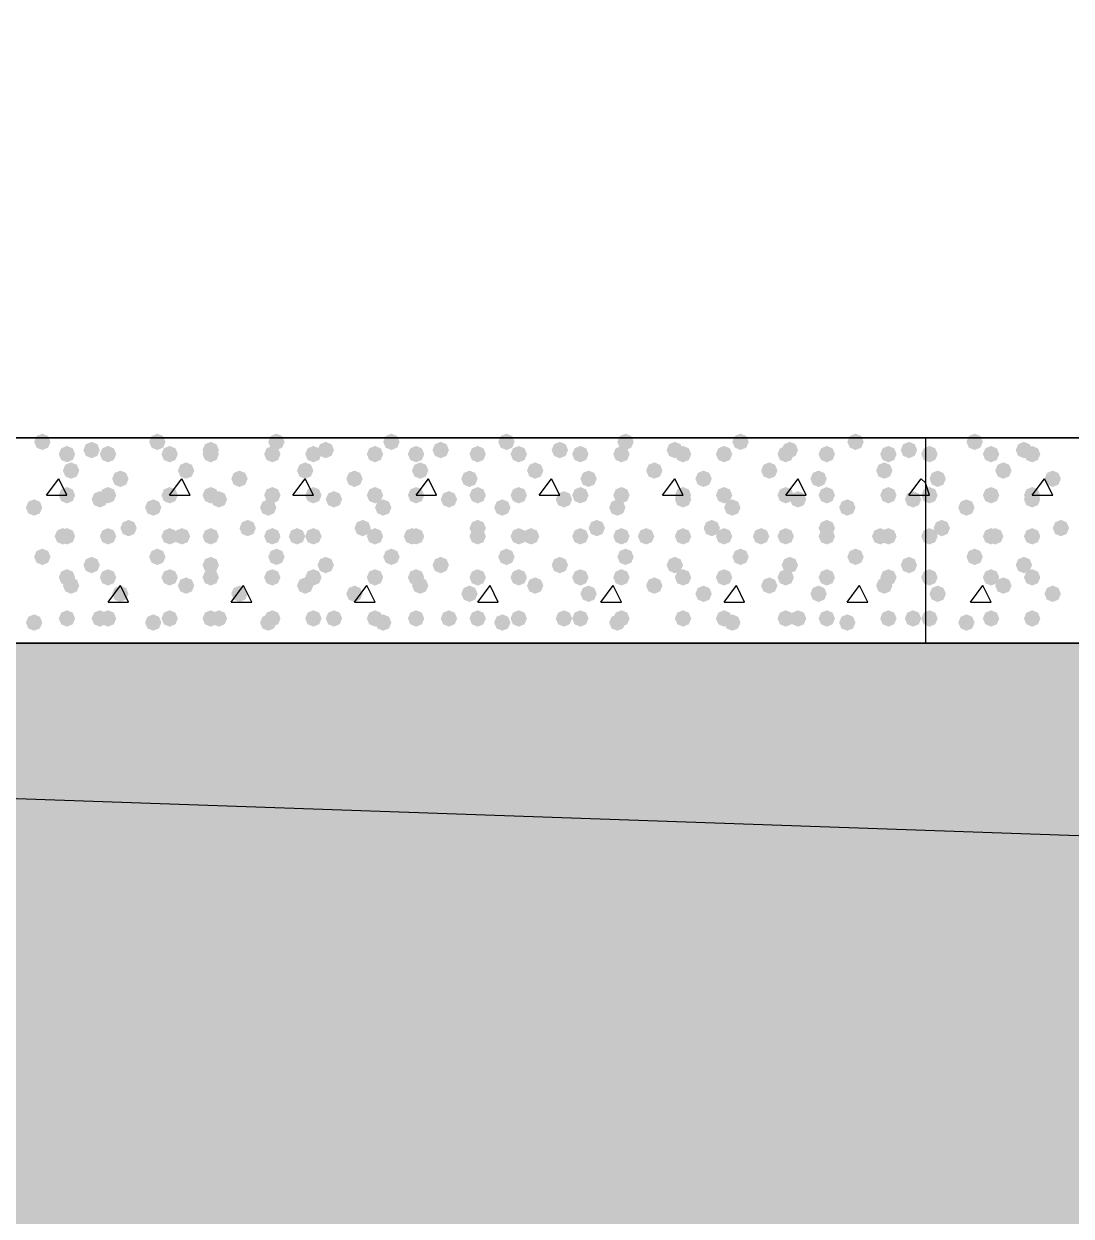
# Model space of a CAD drawing. Header units: millimetres. Extents: x 0 to 420, y 0 to 297.
# Drawn here: x 79.57 to 90.36, y 156.36 to 168.65 of the extents above; entities that cross this region are included whole.
import ezdxf

# ---------------------------------------------------------------- set-up
doc = ezdxf.new("R2010")
doc.units = ezdxf.units.MM
doc.layers.get('0').update_dxf_attribs({"linetype": 'CONTINUOUS'})

msp = doc.modelspace()

# ---------------------------------------------------------------- hatches: boundary and pattern name
at = {"true_color": 0x000008}
for points in [[(79.840667, 164.338), (79.815796, 164.278204), (79.756, 164.253333), (79.696204, 164.278204), (79.671333, 164.338), (79.696204, 164.397796), (79.756, 164.422667), (79.815796, 164.397796)], [(81.026, 164.338), (81.001129, 164.278204), (80.941333, 164.253333), (80.881537, 164.278204), (80.856667, 164.338), (80.881537, 164.397796), (80.941333, 164.422667), (81.001129, 164.397796)], [(82.253667, 164.338), (82.228796, 164.278204), (82.169, 164.253333), (82.109204, 164.278204), (82.084333, 164.338), (82.109204, 164.397796), (82.169, 164.422667), (82.228796, 164.397796)], [(83.439, 164.338), (83.414129, 164.278204), (83.354333, 164.253333), (83.294538, 164.278204), (83.269667, 164.338), (83.294537, 164.397796), (83.354333, 164.422667), (83.414129, 164.397796)], [(84.624333, 164.338), (84.599462, 164.278204), (84.539667, 164.253333), (84.479871, 164.278204), (84.455, 164.338), (84.479871, 164.397796), (84.539667, 164.422667), (84.599462, 164.397796)], [(85.852, 164.338), (85.827129, 164.278204), (85.767333, 164.253333), (85.707538, 164.278204), (85.682667, 164.338), (85.707537, 164.397796), (85.767333, 164.422667), (85.827129, 164.397796)], [(87.037333, 164.338), (87.012463, 164.278204), (86.952667, 164.253333), (86.892871, 164.278204), (86.868, 164.338), (86.892871, 164.397796), (86.952667, 164.422667), (87.012462, 164.397796)], [(88.222667, 164.338), (88.197796, 164.278204), (88.138, 164.253333), (88.078204, 164.278204), (88.053333, 164.338), (88.078204, 164.397796), (88.138, 164.422667), (88.197796, 164.397796)], [(80.094667, 164.211), (80.069796, 164.151204), (80.01, 164.126333), (79.950204, 164.151204), (79.925333, 164.211), (79.950204, 164.270796), (80.01, 164.295667), (80.069796, 164.270796)], [(80.348667, 164.253333), (80.323796, 164.193537), (80.264, 164.168667), (80.204204, 164.193537), (80.179333, 164.253333), (80.204204, 164.313129), (80.264, 164.338), (80.323796, 164.313129)], [(80.518, 164.211), (80.493129, 164.151204), (80.433333, 164.126333), (80.373537, 164.151204), (80.348667, 164.211), (80.373537, 164.270796), (80.433333, 164.295667), (80.493129, 164.270796)], [(81.153, 164.211), (81.128129, 164.151204), (81.068333, 164.126333), (81.008537, 164.151204), (80.983667, 164.211), (81.008537, 164.270796), (81.068333, 164.295667), (81.128129, 164.270796)], [(81.576333, 164.253333), (81.551463, 164.193537), (81.491667, 164.168667), (81.431871, 164.193537), (81.407, 164.253333), (81.431871, 164.313129), (81.491667, 164.338), (81.551462, 164.313129)], [(81.576333, 164.211), (81.551463, 164.151204), (81.491667, 164.126333), (81.431871, 164.151204), (81.407, 164.211), (81.431871, 164.270796), (81.491667, 164.295667), (81.551462, 164.270796)], [(82.211333, 164.211), (82.186462, 164.151204), (82.126667, 164.126333), (82.066871, 164.151204), (82.042, 164.211), (82.066871, 164.270796), (82.126667, 164.295667), (82.186462, 164.270796)], [(82.634667, 164.211), (82.609796, 164.151204), (82.55, 164.126333), (82.490204, 164.151204), (82.465333, 164.211), (82.490204, 164.270796), (82.55, 164.295667), (82.609796, 164.270796)], [(82.761667, 164.253333), (82.736796, 164.193537), (82.677, 164.168667), (82.617204, 164.193537), (82.592333, 164.253333), (82.617204, 164.313129), (82.677, 164.338), (82.736796, 164.313129)], [(83.269667, 164.211), (83.244796, 164.151204), (83.185, 164.126333), (83.125204, 164.151204), (83.100333, 164.211), (83.125204, 164.270796), (83.185, 164.295667), (83.244796, 164.270796)], [(83.693, 164.211), (83.668129, 164.151204), (83.608333, 164.126333), (83.548537, 164.151204), (83.523667, 164.211), (83.548537, 164.270796), (83.608333, 164.295667), (83.668129, 164.270796)], [(83.947, 164.253333), (83.922129, 164.193537), (83.862333, 164.168667), (83.802538, 164.193537), (83.777667, 164.253333), (83.802537, 164.313129), (83.862333, 164.338), (83.922129, 164.313129)], [(84.328, 164.211), (84.303129, 164.151204), (84.243333, 164.126333), (84.183538, 164.151204), (84.158667, 164.211), (84.183537, 164.270796), (84.243333, 164.295667), (84.303129, 164.270796)], [(84.751333, 164.211), (84.726462, 164.151204), (84.666667, 164.126333), (84.606871, 164.151204), (84.582, 164.211), (84.606871, 164.270796), (84.666667, 164.295667), (84.726462, 164.270796)], [(85.174667, 164.253333), (85.149796, 164.193537), (85.09, 164.168667), (85.030204, 164.193537), (85.005333, 164.253333), (85.030204, 164.313129), (85.09, 164.338), (85.149796, 164.313129)], [(85.386333, 164.211), (85.361463, 164.151204), (85.301667, 164.126333), (85.241871, 164.151204), (85.217, 164.211), (85.241871, 164.270796), (85.301667, 164.295667), (85.361462, 164.270796)], [(85.809667, 164.211), (85.784796, 164.151204), (85.725, 164.126333), (85.665204, 164.151204), (85.640333, 164.211), (85.665204, 164.270796), (85.725, 164.295667), (85.784796, 164.270796)], [(86.36, 164.253333), (86.335129, 164.193537), (86.275333, 164.168667), (86.215538, 164.193537), (86.190667, 164.253333), (86.215537, 164.313129), (86.275333, 164.338), (86.335129, 164.313129)], [(86.444667, 164.211), (86.419796, 164.151204), (86.36, 164.126333), (86.300204, 164.151204), (86.275333, 164.211), (86.300204, 164.270796), (86.36, 164.295667), (86.419796, 164.270796)], [(86.868, 164.211), (86.843129, 164.151204), (86.783333, 164.126333), (86.723537, 164.151204), (86.698667, 164.211), (86.723537, 164.270796), (86.783333, 164.295667), (86.843129, 164.270796)], [(87.503, 164.211), (87.478129, 164.151204), (87.418333, 164.126333), (87.358537, 164.151204), (87.333667, 164.211), (87.358537, 164.270796), (87.418333, 164.295667), (87.478129, 164.270796)], [(87.545333, 164.253333), (87.520463, 164.193537), (87.460667, 164.168667), (87.400871, 164.193537), (87.376, 164.253333), (87.400871, 164.313129), (87.460667, 164.338), (87.520462, 164.313129)], [(87.926333, 164.211), (87.901462, 164.151204), (87.841667, 164.126333), (87.781871, 164.151204), (87.757, 164.211), (87.781871, 164.270796), (87.841667, 164.295667), (87.901462, 164.270796)], [(88.561333, 164.211), (88.536462, 164.151204), (88.476667, 164.126333), (88.416871, 164.151204), (88.392, 164.211), (88.416871, 164.270796), (88.476667, 164.295667), (88.536462, 164.270796)], [(88.773, 164.253333), (88.748129, 164.193537), (88.688333, 164.168667), (88.628537, 164.193537), (88.603667, 164.253333), (88.628537, 164.313129), (88.688333, 164.338), (88.748129, 164.313129)], [(80.137, 164.041667), (80.112129, 163.981871), (80.052333, 163.957), (79.992538, 163.981871), (79.967667, 164.041667), (79.992537, 164.101462), (80.052333, 164.126333), (80.112129, 164.101463)], [(80.645, 163.957), (80.620129, 163.897204), (80.560333, 163.872333), (80.500538, 163.897204), (80.475667, 163.957), (80.500537, 164.016796), (80.560333, 164.041667), (80.620129, 164.016796)], [(81.322333, 164.041667), (81.297463, 163.981871), (81.237667, 163.957), (81.177871, 163.981871), (81.153, 164.041667), (81.177871, 164.101462), (81.237667, 164.126333), (81.297462, 164.101463)], [(81.872667, 163.957), (81.847796, 163.897204), (81.788, 163.872333), (81.728204, 163.897204), (81.703333, 163.957), (81.728204, 164.016796), (81.788, 164.041667), (81.847796, 164.016796)], [(82.55, 164.041667), (82.525129, 163.981871), (82.465333, 163.957), (82.405538, 163.981871), (82.380667, 164.041667), (82.405537, 164.101462), (82.465333, 164.126333), (82.525129, 164.101463)], [(83.058, 163.957), (83.033129, 163.897204), (82.973333, 163.872333), (82.913537, 163.897204), (82.888667, 163.957), (82.913537, 164.016796), (82.973333, 164.041667), (83.033129, 164.016796)], [(83.735333, 164.041667), (83.710463, 163.981871), (83.650667, 163.957), (83.590871, 163.981871), (83.566, 164.041667), (83.590871, 164.101462), (83.650667, 164.126333), (83.710462, 164.101463)], [(84.243333, 163.957), (84.218463, 163.897204), (84.158667, 163.872333), (84.098871, 163.897204), (84.074, 163.957), (84.098871, 164.016796), (84.158667, 164.041667), (84.218462, 164.016796)], [(84.920667, 164.041667), (84.895796, 163.981871), (84.836, 163.957), (84.776204, 163.981871), (84.751333, 164.041667), (84.776204, 164.101462), (84.836, 164.126333), (84.895796, 164.101463)], [(85.471, 163.957), (85.446129, 163.897204), (85.386333, 163.872333), (85.326537, 163.897204), (85.301667, 163.957), (85.326537, 164.016796), (85.386333, 164.041667), (85.446129, 164.016796)], [(86.148333, 164.041667), (86.123463, 163.981871), (86.063667, 163.957), (86.003871, 163.981871), (85.979, 164.041667), (86.003871, 164.101462), (86.063667, 164.126333), (86.123462, 164.101463)], [(86.656333, 163.957), (86.631462, 163.897204), (86.571667, 163.872333), (86.511871, 163.897204), (86.487, 163.957), (86.511871, 164.016796), (86.571667, 164.041667), (86.631462, 164.016796)], [(87.333667, 164.041667), (87.308796, 163.981871), (87.249, 163.957), (87.189204, 163.981871), (87.164333, 164.041667), (87.189204, 164.101462), (87.249, 164.126333), (87.308796, 164.101463)], [(87.841667, 163.957), (87.816796, 163.897204), (87.757, 163.872333), (87.697204, 163.897204), (87.672333, 163.957), (87.697204, 164.016796), (87.757, 164.041667), (87.816796, 164.016796)], [(88.519, 164.041667), (88.494129, 163.981871), (88.434333, 163.957), (88.374538, 163.981871), (88.349667, 164.041667), (88.374537, 164.101462), (88.434333, 164.126333), (88.494129, 164.101463)], [(80.094667, 163.787667), (80.069796, 163.727871), (80.01, 163.703), (79.950204, 163.727871), (79.925333, 163.787667), (79.950204, 163.847462), (80.01, 163.872333), (80.069796, 163.847463)], [(80.433333, 163.745333), (80.408463, 163.685537), (80.348667, 163.660667), (80.288871, 163.685537), (80.264, 163.745333), (80.288871, 163.805129), (80.348667, 163.83), (80.408462, 163.805129)], [(80.518, 163.787667), (80.493129, 163.727871), (80.433333, 163.703), (80.373537, 163.727871), (80.348667, 163.787667), (80.373537, 163.847462), (80.433333, 163.872333), (80.493129, 163.847463)], [(81.153, 163.787667), (81.128129, 163.727871), (81.068333, 163.703), (81.008537, 163.727871), (80.983667, 163.787667), (81.008537, 163.847462), (81.068333, 163.872333), (81.128129, 163.847463)], [(81.576333, 163.787667), (81.551463, 163.727871), (81.491667, 163.703), (81.431871, 163.727871), (81.407, 163.787667), (81.431871, 163.847462), (81.491667, 163.872333), (81.551462, 163.847463)], [(81.661, 163.745333), (81.636129, 163.685537), (81.576333, 163.660667), (81.516537, 163.685537), (81.491667, 163.745333), (81.516537, 163.805129), (81.576333, 163.83), (81.636129, 163.805129)], [(82.211333, 163.787667), (82.186462, 163.727871), (82.126667, 163.703), (82.066871, 163.727871), (82.042, 163.787667), (82.066871, 163.847462), (82.126667, 163.872333), (82.186462, 163.847463)], [(82.634667, 163.787667), (82.609796, 163.727871), (82.55, 163.703), (82.490204, 163.727871), (82.465333, 163.787667), (82.490204, 163.847462), (82.55, 163.872333), (82.609796, 163.847463)], [(82.846333, 163.745333), (82.821462, 163.685537), (82.761667, 163.660667), (82.701871, 163.685537), (82.677, 163.745333), (82.701871, 163.805129), (82.761667, 163.83), (82.821462, 163.805129)], [(83.269667, 163.787667), (83.244796, 163.727871), (83.185, 163.703), (83.125204, 163.727871), (83.100333, 163.787667), (83.125204, 163.847462), (83.185, 163.872333), (83.244796, 163.847463)], [(83.693, 163.787667), (83.668129, 163.727871), (83.608333, 163.703), (83.548537, 163.727871), (83.523667, 163.787667), (83.548537, 163.847462), (83.608333, 163.872333), (83.668129, 163.847463)], [(84.031667, 163.745333), (84.006796, 163.685537), (83.947, 163.660667), (83.887204, 163.685537), (83.862333, 163.745333), (83.887204, 163.805129), (83.947, 163.83), (84.006796, 163.805129)], [(84.328, 163.787667), (84.303129, 163.727871), (84.243333, 163.703), (84.183538, 163.727871), (84.158667, 163.787667), (84.183537, 163.847462), (84.243333, 163.872333), (84.303129, 163.847463)], [(84.751333, 163.787667), (84.726462, 163.727871), (84.666667, 163.703), (84.606871, 163.727871), (84.582, 163.787667), (84.606871, 163.847462), (84.666667, 163.872333), (84.726462, 163.847463)], [(85.217, 163.745333), (85.192129, 163.685537), (85.132333, 163.660667), (85.072538, 163.685537), (85.047667, 163.745333), (85.072537, 163.805129), (85.132333, 163.83), (85.192129, 163.805129)], [(85.386333, 163.787667), (85.361463, 163.727871), (85.301667, 163.703), (85.241871, 163.727871), (85.217, 163.787667), (85.241871, 163.847462), (85.301667, 163.872333), (85.361462, 163.847463)], [(85.809667, 163.787667), (85.784796, 163.727871), (85.725, 163.703), (85.665204, 163.727871), (85.640333, 163.787667), (85.665204, 163.847462), (85.725, 163.872333), (85.784796, 163.847463)], [(86.444667, 163.787667), (86.419796, 163.727871), (86.36, 163.703), (86.300204, 163.727871), (86.275333, 163.787667), (86.300204, 163.847462), (86.36, 163.872333), (86.419796, 163.847463)], [(86.444667, 163.745333), (86.419796, 163.685537), (86.36, 163.660667), (86.300204, 163.685537), (86.275333, 163.745333), (86.300204, 163.805129), (86.36, 163.83), (86.419796, 163.805129)], [(86.868, 163.787667), (86.843129, 163.727871), (86.783333, 163.703), (86.723537, 163.727871), (86.698667, 163.787667), (86.723537, 163.847462), (86.783333, 163.872333), (86.843129, 163.847463)], [(87.503, 163.787667), (87.478129, 163.727871), (87.418333, 163.703), (87.358537, 163.727871), (87.333667, 163.787667), (87.358537, 163.847462), (87.418333, 163.872333), (87.478129, 163.847463)], [(87.63, 163.745333), (87.605129, 163.685537), (87.545333, 163.660667), (87.485538, 163.685537), (87.460667, 163.745333), (87.485537, 163.805129), (87.545333, 163.83), (87.605129, 163.805129)], [(87.926333, 163.787667), (87.901462, 163.727871), (87.841667, 163.703), (87.781871, 163.727871), (87.757, 163.787667), (87.781871, 163.847462), (87.841667, 163.872333), (87.901462, 163.847463)], [(88.561333, 163.787667), (88.536462, 163.727871), (88.476667, 163.703), (88.416871, 163.727871), (88.392, 163.787667), (88.416871, 163.847462), (88.476667, 163.872333), (88.536462, 163.847463)], [(88.815333, 163.745333), (88.790463, 163.685537), (88.730667, 163.660667), (88.670871, 163.685537), (88.646, 163.745333), (88.670871, 163.805129), (88.730667, 163.83), (88.790462, 163.805129)], [(79.756, 163.660667), (79.731129, 163.600871), (79.671333, 163.576), (79.611537, 163.600871), (79.586667, 163.660667), (79.611537, 163.720462), (79.671333, 163.745333), (79.731129, 163.720463)], [(80.983667, 163.660667), (80.958796, 163.600871), (80.899, 163.576), (80.839204, 163.600871), (80.814333, 163.660667), (80.839204, 163.720462), (80.899, 163.745333), (80.958796, 163.720463)], [(82.169, 163.660667), (82.144129, 163.600871), (82.084333, 163.576), (82.024538, 163.600871), (81.999667, 163.660667), (82.024537, 163.720462), (82.084333, 163.745333), (82.144129, 163.720463)], [(83.354333, 163.660667), (83.329462, 163.600871), (83.269667, 163.576), (83.209871, 163.600871), (83.185, 163.660667), (83.209871, 163.720462), (83.269667, 163.745333), (83.329462, 163.720463)], [(84.582, 163.660667), (84.557129, 163.600871), (84.497333, 163.576), (84.437538, 163.600871), (84.412667, 163.660667), (84.437537, 163.720462), (84.497333, 163.745333), (84.557129, 163.720463)], [(85.767333, 163.660667), (85.742463, 163.600871), (85.682667, 163.576), (85.622871, 163.600871), (85.598, 163.660667), (85.622871, 163.720462), (85.682667, 163.745333), (85.742462, 163.720463)], [(86.952667, 163.660667), (86.927796, 163.600871), (86.868, 163.576), (86.808204, 163.600871), (86.783333, 163.660667), (86.808204, 163.720462), (86.868, 163.745333), (86.927796, 163.720463)], [(88.138, 163.660667), (88.113129, 163.600871), (88.053333, 163.576), (87.993537, 163.600871), (87.968667, 163.660667), (87.993537, 163.720462), (88.053333, 163.745333), (88.113129, 163.720463)], [(80.052333, 163.364333), (80.027463, 163.304537), (79.967667, 163.279667), (79.907871, 163.304537), (79.883, 163.364333), (79.907871, 163.424129), (79.967667, 163.449), (80.027462, 163.424129)], [(80.094667, 163.364333), (80.069796, 163.304537), (80.01, 163.279667), (79.950204, 163.304537), (79.925333, 163.364333), (79.950204, 163.424129), (80.01, 163.449), (80.069796, 163.424129)], [(80.518, 163.364333), (80.493129, 163.304537), (80.433333, 163.279667), (80.373537, 163.304537), (80.348667, 163.364333), (80.373537, 163.424129), (80.433333, 163.449), (80.493129, 163.424129)], [(80.729667, 163.449), (80.704796, 163.389204), (80.645, 163.364333), (80.585204, 163.389204), (80.560333, 163.449), (80.585204, 163.508796), (80.645, 163.533667), (80.704796, 163.508796)], [(81.153, 163.364333), (81.128129, 163.304537), (81.068333, 163.279667), (81.008537, 163.304537), (80.983667, 163.364333), (81.008537, 163.424129), (81.068333, 163.449), (81.128129, 163.424129)], [(81.28, 163.364333), (81.255129, 163.304537), (81.195333, 163.279667), (81.135538, 163.304537), (81.110667, 163.364333), (81.135537, 163.424129), (81.195333, 163.449), (81.255129, 163.424129)], [(81.576333, 163.364333), (81.551463, 163.304537), (81.491667, 163.279667), (81.431871, 163.304537), (81.407, 163.364333), (81.431871, 163.424129), (81.491667, 163.449), (81.551462, 163.424129)], [(81.957333, 163.449), (81.932463, 163.389204), (81.872667, 163.364333), (81.812871, 163.389204), (81.788, 163.449), (81.812871, 163.508796), (81.872667, 163.533667), (81.932462, 163.508796)], [(82.211333, 163.364333), (82.186462, 163.304537), (82.126667, 163.279667), (82.066871, 163.304537), (82.042, 163.364333), (82.066871, 163.424129), (82.126667, 163.449), (82.186462, 163.424129)], [(82.465333, 163.364333), (82.440463, 163.304537), (82.380667, 163.279667), (82.320871, 163.304537), (82.296, 163.364333), (82.320871, 163.424129), (82.380667, 163.449), (82.440462, 163.424129)], [(82.634667, 163.364333), (82.609796, 163.304537), (82.55, 163.279667), (82.490204, 163.304537), (82.465333, 163.364333), (82.490204, 163.424129), (82.55, 163.449), (82.609796, 163.424129)], [(83.142667, 163.449), (83.117796, 163.389204), (83.058, 163.364333), (82.998204, 163.389204), (82.973333, 163.449), (82.998204, 163.508796), (83.058, 163.533667), (83.117796, 163.508796)], [(83.269667, 163.364333), (83.244796, 163.304537), (83.185, 163.279667), (83.125204, 163.304537), (83.100333, 163.364333), (83.125204, 163.424129), (83.185, 163.449), (83.244796, 163.424129)], [(83.650667, 163.364333), (83.625796, 163.304537), (83.566, 163.279667), (83.506204, 163.304537), (83.481333, 163.364333), (83.506204, 163.424129), (83.566, 163.449), (83.625796, 163.424129)], [(83.693, 163.364333), (83.668129, 163.304537), (83.608333, 163.279667), (83.548537, 163.304537), (83.523667, 163.364333), (83.548537, 163.424129), (83.608333, 163.449), (83.668129, 163.424129)], [(84.328, 163.449), (84.303129, 163.389204), (84.243333, 163.364333), (84.183538, 163.389204), (84.158667, 163.449), (84.183537, 163.508796), (84.243333, 163.533667), (84.303129, 163.508796)], [(84.328, 163.364333), (84.303129, 163.304537), (84.243333, 163.279667), (84.183538, 163.304537), (84.158667, 163.364333), (84.183537, 163.424129), (84.243333, 163.449), (84.303129, 163.424129)], [(84.751333, 163.364333), (84.726462, 163.304537), (84.666667, 163.279667), (84.606871, 163.304537), (84.582, 163.364333), (84.606871, 163.424129), (84.666667, 163.449), (84.726462, 163.424129)], [(84.878333, 163.364333), (84.853463, 163.304537), (84.793667, 163.279667), (84.733871, 163.304537), (84.709, 163.364333), (84.733871, 163.424129), (84.793667, 163.449), (84.853462, 163.424129)], [(85.386333, 163.364333), (85.361463, 163.304537), (85.301667, 163.279667), (85.241871, 163.304537), (85.217, 163.364333), (85.241871, 163.424129), (85.301667, 163.449), (85.361462, 163.424129)], [(85.555667, 163.449), (85.530796, 163.389204), (85.471, 163.364333), (85.411204, 163.389204), (85.386333, 163.449), (85.411204, 163.508796), (85.471, 163.533667), (85.530796, 163.508796)], [(85.809667, 163.364333), (85.784796, 163.304537), (85.725, 163.279667), (85.665204, 163.304537), (85.640333, 163.364333), (85.665204, 163.424129), (85.725, 163.449), (85.784796, 163.424129)], [(86.063667, 163.364333), (86.038796, 163.304537), (85.979, 163.279667), (85.919204, 163.304537), (85.894333, 163.364333), (85.919204, 163.424129), (85.979, 163.449), (86.038796, 163.424129)], [(86.444667, 163.364333), (86.419796, 163.304537), (86.36, 163.279667), (86.300204, 163.304537), (86.275333, 163.364333), (86.300204, 163.424129), (86.36, 163.449), (86.419796, 163.424129)], [(86.741, 163.449), (86.716129, 163.389204), (86.656333, 163.364333), (86.596537, 163.389204), (86.571667, 163.449), (86.596537, 163.508796), (86.656333, 163.533667), (86.716129, 163.508796)], [(86.868, 163.364333), (86.843129, 163.304537), (86.783333, 163.279667), (86.723537, 163.304537), (86.698667, 163.364333), (86.723537, 163.424129), (86.783333, 163.449), (86.843129, 163.424129)], [(87.249, 163.364333), (87.224129, 163.304537), (87.164333, 163.279667), (87.104538, 163.304537), (87.079667, 163.364333), (87.104537, 163.424129), (87.164333, 163.449), (87.224129, 163.424129)], [(87.503, 163.364333), (87.478129, 163.304537), (87.418333, 163.279667), (87.358537, 163.304537), (87.333667, 163.364333), (87.358537, 163.424129), (87.418333, 163.449), (87.478129, 163.424129)], [(87.926333, 163.449), (87.901462, 163.389204), (87.841667, 163.364333), (87.781871, 163.389204), (87.757, 163.449), (87.781871, 163.508796), (87.841667, 163.533667), (87.901462, 163.508796)], [(87.926333, 163.364333), (87.901462, 163.304537), (87.841667, 163.279667), (87.781871, 163.304537), (87.757, 163.364333), (87.781871, 163.424129), (87.841667, 163.449), (87.901462, 163.424129)], [(88.476667, 163.364333), (88.451796, 163.304537), (88.392, 163.279667), (88.332204, 163.304537), (88.307333, 163.364333), (88.332204, 163.424129), (88.392, 163.449), (88.451796, 163.424129)], [(88.561333, 163.364333), (88.536462, 163.304537), (88.476667, 163.279667), (88.416871, 163.304537), (88.392, 163.364333), (88.416871, 163.424129), (88.476667, 163.449), (88.536462, 163.424129)], [(79.840667, 163.152667), (79.815796, 163.092871), (79.756, 163.068), (79.696204, 163.092871), (79.671333, 163.152667), (79.696204, 163.212462), (79.756, 163.237333), (79.815796, 163.212463)], [(81.026, 163.152667), (81.001129, 163.092871), (80.941333, 163.068), (80.881537, 163.092871), (80.856667, 163.152667), (80.881537, 163.212462), (80.941333, 163.237333), (81.001129, 163.212463)], [(82.253667, 163.152667), (82.228796, 163.092871), (82.169, 163.068), (82.109204, 163.092871), (82.084333, 163.152667), (82.109204, 163.212462), (82.169, 163.237333), (82.228796, 163.212463)], [(83.439, 163.152667), (83.414129, 163.092871), (83.354333, 163.068), (83.294538, 163.092871), (83.269667, 163.152667), (83.294537, 163.212462), (83.354333, 163.237333), (83.414129, 163.212463)], [(84.624333, 163.152667), (84.599462, 163.092871), (84.539667, 163.068), (84.479871, 163.092871), (84.455, 163.152667), (84.479871, 163.212462), (84.539667, 163.237333), (84.599462, 163.212463)], [(85.852, 163.152667), (85.827129, 163.092871), (85.767333, 163.068), (85.707538, 163.092871), (85.682667, 163.152667), (85.707537, 163.212462), (85.767333, 163.237333), (85.827129, 163.212463)], [(87.037333, 163.152667), (87.012463, 163.092871), (86.952667, 163.068), (86.892871, 163.092871), (86.868, 163.152667), (86.892871, 163.212462), (86.952667, 163.237333), (87.012462, 163.212463)], [(88.222667, 163.152667), (88.197796, 163.092871), (88.138, 163.068), (88.078204, 163.092871), (88.053333, 163.152667), (88.078204, 163.212462), (88.138, 163.237333), (88.197796, 163.212463)], [(80.348667, 163.068), (80.323796, 163.008204), (80.264, 162.983333), (80.204204, 163.008204), (80.179333, 163.068), (80.204204, 163.127796), (80.264, 163.152667), (80.323796, 163.127796)], [(81.576333, 163.068), (81.551463, 163.008204), (81.491667, 162.983333), (81.431871, 163.008204), (81.407, 163.068), (81.431871, 163.127796), (81.491667, 163.152667), (81.551462, 163.127796)], [(82.761667, 163.068), (82.736796, 163.008204), (82.677, 162.983333), (82.617204, 163.008204), (82.592333, 163.068), (82.617204, 163.127796), (82.677, 163.152667), (82.736796, 163.127796)], [(83.947, 163.068), (83.922129, 163.008204), (83.862333, 162.983333), (83.802538, 163.008204), (83.777667, 163.068), (83.802537, 163.127796), (83.862333, 163.152667), (83.922129, 163.127796)], [(85.174667, 163.068), (85.149796, 163.008204), (85.09, 162.983333), (85.030204, 163.008204), (85.005333, 163.068), (85.030204, 163.127796), (85.09, 163.152667), (85.149796, 163.127796)], [(86.36, 163.068), (86.335129, 163.008204), (86.275333, 162.983333), (86.215538, 163.008204), (86.190667, 163.068), (86.215537, 163.127796), (86.275333, 163.152667), (86.335129, 163.127796)], [(87.545333, 163.068), (87.520463, 163.008204), (87.460667, 162.983333), (87.400871, 163.008204), (87.376, 163.068), (87.400871, 163.127796), (87.460667, 163.152667), (87.520462, 163.127796)], [(88.773, 163.068), (88.748129, 163.008204), (88.688333, 162.983333), (88.628537, 163.008204), (88.603667, 163.068), (88.628537, 163.127796), (88.688333, 163.152667), (88.748129, 163.127796)], [(80.094667, 162.941), (80.069796, 162.881204), (80.01, 162.856333), (79.950204, 162.881204), (79.925333, 162.941), (79.950204, 163.000796), (80.01, 163.025667), (80.069796, 163.000796)], [(80.137, 162.856333), (80.112129, 162.796537), (80.052333, 162.771667), (79.992538, 162.796537), (79.967667, 162.856333), (79.992537, 162.916129), (80.052333, 162.941), (80.112129, 162.916129)], [(80.518, 162.941), (80.493129, 162.881204), (80.433333, 162.856333), (80.373537, 162.881204), (80.348667, 162.941), (80.373537, 163.000796), (80.433333, 163.025667), (80.493129, 163.000796)], [(81.153, 162.941), (81.128129, 162.881204), (81.068333, 162.856333), (81.008537, 162.881204), (80.983667, 162.941), (81.008537, 163.000796), (81.068333, 163.025667), (81.128129, 163.000796)], [(81.322333, 162.856333), (81.297463, 162.796537), (81.237667, 162.771667), (81.177871, 162.796537), (81.153, 162.856333), (81.177871, 162.916129), (81.237667, 162.941), (81.297462, 162.916129)], [(81.576333, 162.941), (81.551463, 162.881204), (81.491667, 162.856333), (81.431871, 162.881204), (81.407, 162.941), (81.431871, 163.000796), (81.491667, 163.025667), (81.551462, 163.000796)], [(82.211333, 162.941), (82.186462, 162.881204), (82.126667, 162.856333), (82.066871, 162.881204), (82.042, 162.941), (82.066871, 163.000796), (82.126667, 163.025667), (82.186462, 163.000796)], [(82.55, 162.856333), (82.525129, 162.796537), (82.465333, 162.771667), (82.405538, 162.796537), (82.380667, 162.856333), (82.405537, 162.916129), (82.465333, 162.941), (82.525129, 162.916129)], [(82.634667, 162.941), (82.609796, 162.881204), (82.55, 162.856333), (82.490204, 162.881204), (82.465333, 162.941), (82.490204, 163.000796), (82.55, 163.025667), (82.609796, 163.000796)], [(83.269667, 162.941), (83.244796, 162.881204), (83.185, 162.856333), (83.125204, 162.881204), (83.100333, 162.941), (83.125204, 163.000796), (83.185, 163.025667), (83.244796, 163.000796)], [(83.693, 162.941), (83.668129, 162.881204), (83.608333, 162.856333), (83.548537, 162.881204), (83.523667, 162.941), (83.548537, 163.000796), (83.608333, 163.025667), (83.668129, 163.000796)], [(83.735333, 162.856333), (83.710463, 162.796537), (83.650667, 162.771667), (83.590871, 162.796537), (83.566, 162.856333), (83.590871, 162.916129), (83.650667, 162.941), (83.710462, 162.916129)], [(84.328, 162.941), (84.303129, 162.881204), (84.243333, 162.856333), (84.183538, 162.881204), (84.158667, 162.941), (84.183537, 163.000796), (84.243333, 163.025667), (84.303129, 163.000796)], [(84.751333, 162.941), (84.726462, 162.881204), (84.666667, 162.856333), (84.606871, 162.881204), (84.582, 162.941), (84.606871, 163.000796), (84.666667, 163.025667), (84.726462, 163.000796)], [(84.920667, 162.856333), (84.895796, 162.796537), (84.836, 162.771667), (84.776204, 162.796537), (84.751333, 162.856333), (84.776204, 162.916129), (84.836, 162.941), (84.895796, 162.916129)], [(85.386333, 162.941), (85.361463, 162.881204), (85.301667, 162.856333), (85.241871, 162.881204), (85.217, 162.941), (85.241871, 163.000796), (85.301667, 163.025667), (85.361462, 163.000796)], [(85.809667, 162.941), (85.784796, 162.881204), (85.725, 162.856333), (85.665204, 162.881204), (85.640333, 162.941), (85.665204, 163.000796), (85.725, 163.025667), (85.784796, 163.000796)], [(86.148333, 162.856333), (86.123463, 162.796537), (86.063667, 162.771667), (86.003871, 162.796537), (85.979, 162.856333), (86.003871, 162.916129), (86.063667, 162.941), (86.123462, 162.916129)], [(86.444667, 162.941), (86.419796, 162.881204), (86.36, 162.856333), (86.300204, 162.881204), (86.275333, 162.941), (86.300204, 163.000796), (86.36, 163.025667), (86.419796, 163.000796)], [(86.868, 162.941), (86.843129, 162.881204), (86.783333, 162.856333), (86.723537, 162.881204), (86.698667, 162.941), (86.723537, 163.000796), (86.783333, 163.025667), (86.843129, 163.000796)], [(87.333667, 162.856333), (87.308796, 162.796537), (87.249, 162.771667), (87.189204, 162.796537), (87.164333, 162.856333), (87.189204, 162.916129), (87.249, 162.941), (87.308796, 162.916129)], [(87.503, 162.941), (87.478129, 162.881204), (87.418333, 162.856333), (87.358537, 162.881204), (87.333667, 162.941), (87.358537, 163.000796), (87.418333, 163.025667), (87.478129, 163.000796)], [(87.926333, 162.941), (87.901462, 162.881204), (87.841667, 162.856333), (87.781871, 162.881204), (87.757, 162.941), (87.781871, 163.000796), (87.841667, 163.025667), (87.901462, 163.000796)], [(88.519, 162.856333), (88.494129, 162.796537), (88.434333, 162.771667), (88.374538, 162.796537), (88.349667, 162.856333), (88.374537, 162.916129), (88.434333, 162.941), (88.494129, 162.916129)], [(88.561333, 162.941), (88.536462, 162.881204), (88.476667, 162.856333), (88.416871, 162.881204), (88.392, 162.941), (88.416871, 163.000796), (88.476667, 163.025667), (88.536462, 163.000796)], [(80.645, 162.771667), (80.620129, 162.711871), (80.560333, 162.687), (80.500538, 162.711871), (80.475667, 162.771667), (80.500537, 162.831462), (80.560333, 162.856333), (80.620129, 162.831463)], [(81.872667, 162.771667), (81.847796, 162.711871), (81.788, 162.687), (81.728204, 162.711871), (81.703333, 162.771667), (81.728204, 162.831462), (81.788, 162.856333), (81.847796, 162.831463)], [(83.058, 162.771667), (83.033129, 162.711871), (82.973333, 162.687), (82.913537, 162.711871), (82.888667, 162.771667), (82.913537, 162.831462), (82.973333, 162.856333), (83.033129, 162.831463)], [(84.243333, 162.771667), (84.218463, 162.711871), (84.158667, 162.687), (84.098871, 162.711871), (84.074, 162.771667), (84.098871, 162.831462), (84.158667, 162.856333), (84.218462, 162.831463)], [(85.471, 162.771667), (85.446129, 162.711871), (85.386333, 162.687), (85.326537, 162.711871), (85.301667, 162.771667), (85.326537, 162.831462), (85.386333, 162.856333), (85.446129, 162.831463)], [(86.656333, 162.771667), (86.631462, 162.711871), (86.571667, 162.687), (86.511871, 162.711871), (86.487, 162.771667), (86.511871, 162.831462), (86.571667, 162.856333), (86.631462, 162.831463)], [(87.841667, 162.771667), (87.816796, 162.711871), (87.757, 162.687), (87.697204, 162.711871), (87.672333, 162.771667), (87.697204, 162.831462), (87.757, 162.856333), (87.816796, 162.831463)], [(80.094667, 162.517667), (80.069796, 162.457871), (80.01, 162.433), (79.950204, 162.457871), (79.925333, 162.517667), (79.950204, 162.577462), (80.01, 162.602333), (80.069796, 162.577463)], [(80.433333, 162.517667), (80.408463, 162.457871), (80.348667, 162.433), (80.288871, 162.457871), (80.264, 162.517667), (80.288871, 162.577462), (80.348667, 162.602333), (80.408462, 162.577463)], [(80.518, 162.517667), (80.493129, 162.457871), (80.433333, 162.433), (80.373537, 162.457871), (80.348667, 162.517667), (80.373537, 162.577462), (80.433333, 162.602333), (80.493129, 162.577463)], [(81.153, 162.517667), (81.128129, 162.457871), (81.068333, 162.433), (81.008537, 162.457871), (80.983667, 162.517667), (81.008537, 162.577462), (81.068333, 162.602333), (81.128129, 162.577463)], [(81.576333, 162.517667), (81.551463, 162.457871), (81.491667, 162.433), (81.431871, 162.457871), (81.407, 162.517667), (81.431871, 162.577462), (81.491667, 162.602333), (81.551462, 162.577463)], [(81.661, 162.517667), (81.636129, 162.457871), (81.576333, 162.433), (81.516537, 162.457871), (81.491667, 162.517667), (81.516537, 162.577462), (81.576333, 162.602333), (81.636129, 162.577463)], [(82.211333, 162.517667), (82.186462, 162.457871), (82.126667, 162.433), (82.066871, 162.457871), (82.042, 162.517667), (82.066871, 162.577462), (82.126667, 162.602333), (82.186462, 162.577463)], [(82.634667, 162.517667), (82.609796, 162.457871), (82.55, 162.433), (82.490204, 162.457871), (82.465333, 162.517667), (82.490204, 162.577462), (82.55, 162.602333), (82.609796, 162.577463)], [(82.846333, 162.517667), (82.821462, 162.457871), (82.761667, 162.433), (82.701871, 162.457871), (82.677, 162.517667), (82.701871, 162.577462), (82.761667, 162.602333), (82.821462, 162.577463)], [(83.269667, 162.517667), (83.244796, 162.457871), (83.185, 162.433), (83.125204, 162.457871), (83.100333, 162.517667), (83.125204, 162.577462), (83.185, 162.602333), (83.244796, 162.577463)], [(83.693, 162.517667), (83.668129, 162.457871), (83.608333, 162.433), (83.548537, 162.457871), (83.523667, 162.517667), (83.548537, 162.577462), (83.608333, 162.602333), (83.668129, 162.577463)], [(84.031667, 162.517667), (84.006796, 162.457871), (83.947, 162.433), (83.887204, 162.457871), (83.862333, 162.517667), (83.887204, 162.577462), (83.947, 162.602333), (84.006796, 162.577463)], [(84.328, 162.517667), (84.303129, 162.457871), (84.243333, 162.433), (84.183538, 162.457871), (84.158667, 162.517667), (84.183537, 162.577462), (84.243333, 162.602333), (84.303129, 162.577463)], [(84.751333, 162.517667), (84.726462, 162.457871), (84.666667, 162.433), (84.606871, 162.457871), (84.582, 162.517667), (84.606871, 162.577462), (84.666667, 162.602333), (84.726462, 162.577463)], [(85.217, 162.517667), (85.192129, 162.457871), (85.132333, 162.433), (85.072538, 162.457871), (85.047667, 162.517667), (85.072537, 162.577462), (85.132333, 162.602333), (85.192129, 162.577463)], [(85.386333, 162.517667), (85.361463, 162.457871), (85.301667, 162.433), (85.241871, 162.457871), (85.217, 162.517667), (85.241871, 162.577462), (85.301667, 162.602333), (85.361462, 162.577463)], [(85.809667, 162.517667), (85.784796, 162.457871), (85.725, 162.433), (85.665204, 162.457871), (85.640333, 162.517667), (85.665204, 162.577462), (85.725, 162.602333), (85.784796, 162.577463)], [(86.444667, 162.517667), (86.419796, 162.457871), (86.36, 162.433), (86.300204, 162.457871), (86.275333, 162.517667), (86.300204, 162.577462), (86.36, 162.602333), (86.419796, 162.577463)], [(86.444667, 162.517667), (86.419796, 162.457871), (86.36, 162.433), (86.300204, 162.457871), (86.275333, 162.517667), (86.300204, 162.577462), (86.36, 162.602333), (86.419796, 162.577463)], [(86.868, 162.517667), (86.843129, 162.457871), (86.783333, 162.433), (86.723537, 162.457871), (86.698667, 162.517667), (86.723537, 162.577462), (86.783333, 162.602333), (86.843129, 162.577463)], [(87.503, 162.517667), (87.478129, 162.457871), (87.418333, 162.433), (87.358537, 162.457871), (87.333667, 162.517667), (87.358537, 162.577462), (87.418333, 162.602333), (87.478129, 162.577463)], [(87.63, 162.517667), (87.605129, 162.457871), (87.545333, 162.433), (87.485538, 162.457871), (87.460667, 162.517667), (87.485537, 162.577462), (87.545333, 162.602333), (87.605129, 162.577463)], [(87.926333, 162.517667), (87.901462, 162.457871), (87.841667, 162.433), (87.781871, 162.457871), (87.757, 162.517667), (87.781871, 162.577462), (87.841667, 162.602333), (87.901462, 162.577463)], [(88.561333, 162.517667), (88.536462, 162.457871), (88.476667, 162.433), (88.416871, 162.457871), (88.392, 162.517667), (88.416871, 162.577462), (88.476667, 162.602333), (88.536462, 162.577463)], [(88.815333, 162.517667), (88.790463, 162.457871), (88.730667, 162.433), (88.670871, 162.457871), (88.646, 162.517667), (88.670871, 162.577462), (88.730667, 162.602333), (88.790462, 162.577463)], [(79.756, 162.475333), (79.731129, 162.415537), (79.671333, 162.390667), (79.611537, 162.415537), (79.586667, 162.475333), (79.611537, 162.535129), (79.671333, 162.56), (79.731129, 162.535129)], [(80.983667, 162.475333), (80.958796, 162.415537), (80.899, 162.390667), (80.839204, 162.415537), (80.814333, 162.475333), (80.839204, 162.535129), (80.899, 162.56), (80.958796, 162.535129)], [(82.169, 162.475333), (82.144129, 162.415537), (82.084333, 162.390667), (82.024538, 162.415537), (81.999667, 162.475333), (82.024537, 162.535129), (82.084333, 162.56), (82.144129, 162.535129)], [(83.354333, 162.475333), (83.329462, 162.415537), (83.269667, 162.390667), (83.209871, 162.415537), (83.185, 162.475333), (83.209871, 162.535129), (83.269667, 162.56), (83.329462, 162.535129)], [(84.582, 162.475333), (84.557129, 162.415537), (84.497333, 162.390667), (84.437538, 162.415537), (84.412667, 162.475333), (84.437537, 162.535129), (84.497333, 162.56), (84.557129, 162.535129)], [(85.767333, 162.475333), (85.742463, 162.415537), (85.682667, 162.390667), (85.622871, 162.415537), (85.598, 162.475333), (85.622871, 162.535129), (85.682667, 162.56), (85.742462, 162.535129)], [(86.952667, 162.475333), (86.927796, 162.415537), (86.868, 162.390667), (86.808204, 162.415537), (86.783333, 162.475333), (86.808204, 162.535129), (86.868, 162.56), (86.927796, 162.535129)], [(88.138, 162.475333), (88.113129, 162.415537), (88.053333, 162.390667), (87.993537, 162.415537), (87.968667, 162.475333), (87.993537, 162.535129), (88.053333, 162.56), (88.113129, 162.535129)]]:
    msp.add_hatch(color=0, dxfattribs=at).paths.add_polyline_path(points, flags=0)
at = {"true_color": 0x000007}
for points in [[(89.450333, 164.338), (89.425463, 164.278204), (89.365667, 164.253333), (89.305871, 164.278204), (89.281, 164.338), (89.305871, 164.397796), (89.365667, 164.422667), (89.425462, 164.397796)], [(88.984667, 164.211), (88.959796, 164.151204), (88.9, 164.126333), (88.840204, 164.151204), (88.815333, 164.211), (88.840204, 164.270796), (88.9, 164.295667), (88.959796, 164.270796)], [(89.619667, 164.211), (89.594796, 164.151204), (89.535, 164.126333), (89.475204, 164.151204), (89.450333, 164.211), (89.475204, 164.270796), (89.535, 164.295667), (89.594796, 164.270796)], [(89.958333, 164.253333), (89.933463, 164.193537), (89.873667, 164.168667), (89.813871, 164.193537), (89.789, 164.253333), (89.813871, 164.313129), (89.873667, 164.338), (89.933462, 164.313129)], [(90.043, 164.211), (90.018129, 164.151204), (89.958333, 164.126333), (89.898537, 164.151204), (89.873667, 164.211), (89.898537, 164.270796), (89.958333, 164.295667), (90.018129, 164.270796)], [(89.069333, 163.957), (89.044462, 163.897204), (88.984667, 163.872333), (88.924871, 163.897204), (88.9, 163.957), (88.924871, 164.016796), (88.984667, 164.041667), (89.044462, 164.016796)], [(89.746667, 164.041667), (89.721796, 163.981871), (89.662, 163.957), (89.602204, 163.981871), (89.577333, 164.041667), (89.602204, 164.101462), (89.662, 164.126333), (89.721796, 164.101463)], [(90.254667, 163.957), (90.229796, 163.897204), (90.17, 163.872333), (90.110204, 163.897204), (90.085333, 163.957), (90.110204, 164.016796), (90.17, 164.041667), (90.229796, 164.016796)], [(88.984667, 163.787667), (88.959796, 163.727871), (88.9, 163.703), (88.840204, 163.727871), (88.815333, 163.787667), (88.840204, 163.847462), (88.9, 163.872333), (88.959796, 163.847463)], [(89.619667, 163.787667), (89.594796, 163.727871), (89.535, 163.703), (89.475204, 163.727871), (89.450333, 163.787667), (89.475204, 163.847462), (89.535, 163.872333), (89.594796, 163.847463)], [(90.043, 163.787667), (90.018129, 163.727871), (89.958333, 163.703), (89.898537, 163.727871), (89.873667, 163.787667), (89.898537, 163.847462), (89.958333, 163.872333), (90.018129, 163.847463)], [(90.043, 163.745333), (90.018129, 163.685537), (89.958333, 163.660667), (89.898537, 163.685537), (89.873667, 163.745333), (89.898537, 163.805129), (89.958333, 163.83), (90.018129, 163.805129)], [(89.365667, 163.660667), (89.340796, 163.600871), (89.281, 163.576), (89.221204, 163.600871), (89.196333, 163.660667), (89.221204, 163.720462), (89.281, 163.745333), (89.340796, 163.720463)], [(88.984667, 163.364333), (88.959796, 163.304537), (88.9, 163.279667), (88.840204, 163.304537), (88.815333, 163.364333), (88.840204, 163.424129), (88.9, 163.449), (88.959796, 163.424129)], [(89.111667, 163.449), (89.086796, 163.389204), (89.027, 163.364333), (88.967204, 163.389204), (88.942333, 163.449), (88.967204, 163.508796), (89.027, 163.533667), (89.086796, 163.508796)], [(89.619667, 163.364333), (89.594796, 163.304537), (89.535, 163.279667), (89.475204, 163.304537), (89.450333, 163.364333), (89.475204, 163.424129), (89.535, 163.449), (89.594796, 163.424129)], [(89.662, 163.364333), (89.637129, 163.304537), (89.577333, 163.279667), (89.517538, 163.304537), (89.492667, 163.364333), (89.517537, 163.424129), (89.577333, 163.449), (89.637129, 163.424129)], [(90.043, 163.364333), (90.018129, 163.304537), (89.958333, 163.279667), (89.898537, 163.304537), (89.873667, 163.364333), (89.898537, 163.424129), (89.958333, 163.449), (90.018129, 163.424129)], [(90.339333, 163.449), (90.314462, 163.389204), (90.254667, 163.364333), (90.194871, 163.389204), (90.17, 163.449), (90.194871, 163.508796), (90.254667, 163.533667), (90.314462, 163.508796)], [(89.450333, 163.152667), (89.425463, 163.092871), (89.365667, 163.068), (89.305871, 163.092871), (89.281, 163.152667), (89.305871, 163.212462), (89.365667, 163.237333), (89.425462, 163.212463)], [(89.958333, 163.068), (89.933463, 163.008204), (89.873667, 162.983333), (89.813871, 163.008204), (89.789, 163.068), (89.813871, 163.127796), (89.873667, 163.152667), (89.933462, 163.127796)], [(88.984667, 162.941), (88.959796, 162.881204), (88.9, 162.856333), (88.840204, 162.881204), (88.815333, 162.941), (88.840204, 163.000796), (88.9, 163.025667), (88.959796, 163.000796)], [(89.619667, 162.941), (89.594796, 162.881204), (89.535, 162.856333), (89.475204, 162.881204), (89.450333, 162.941), (89.475204, 163.000796), (89.535, 163.025667), (89.594796, 163.000796)], [(89.746667, 162.856333), (89.721796, 162.796537), (89.662, 162.771667), (89.602204, 162.796537), (89.577333, 162.856333), (89.602204, 162.916129), (89.662, 162.941), (89.721796, 162.916129)], [(90.043, 162.941), (90.018129, 162.881204), (89.958333, 162.856333), (89.898537, 162.881204), (89.873667, 162.941), (89.898537, 163.000796), (89.958333, 163.025667), (90.018129, 163.000796)], [(89.069333, 162.771667), (89.044462, 162.711871), (88.984667, 162.687), (88.924871, 162.711871), (88.9, 162.771667), (88.924871, 162.831462), (88.984667, 162.856333), (89.044462, 162.831463)], [(90.254667, 162.771667), (90.229796, 162.711871), (90.17, 162.687), (90.110204, 162.711871), (90.085333, 162.771667), (90.110204, 162.831462), (90.17, 162.856333), (90.229796, 162.831463)], [(88.984667, 162.517667), (88.959796, 162.457871), (88.9, 162.433), (88.840204, 162.457871), (88.815333, 162.517667), (88.840204, 162.577462), (88.9, 162.602333), (88.959796, 162.577463)], [(89.619667, 162.517667), (89.594796, 162.457871), (89.535, 162.433), (89.475204, 162.457871), (89.450333, 162.517667), (89.475204, 162.577462), (89.535, 162.602333), (89.594796, 162.577463)], [(90.043, 162.517667), (90.018129, 162.457871), (89.958333, 162.433), (89.898537, 162.457871), (89.873667, 162.517667), (89.898537, 162.577462), (89.958333, 162.602333), (90.018129, 162.577463)], [(90.043, 162.517667), (90.018129, 162.457871), (89.958333, 162.433), (89.898537, 162.457871), (89.873667, 162.517667), (89.898537, 162.577462), (89.958333, 162.602333), (90.018129, 162.577463)], [(89.365667, 162.475333), (89.340796, 162.415537), (89.281, 162.390667), (89.221204, 162.415537), (89.196333, 162.475333), (89.221204, 162.535129), (89.281, 162.56), (89.340796, 162.535129)]]:
    msp.add_hatch(color=0, dxfattribs=at).paths.add_polyline_path(points, flags=0)
at = {"true_color": 0x000008}
h = msp.add_hatch(color=0, dxfattribs=at)
h.paths.add_polyline_path([(379.518333, 162.263667), (33.401, 162.263667), (379.518333, 150.241)], flags=0)
h.paths.add_polyline_path([(33.401, 162.263667), (379.518333, 150.241), (33.401, 150.241)], flags=0)

# ---------------------------------------------------------------- linework, layer by layer
at = {"color": 0, "true_color": 0x000007}
for points in [[(32.342667, 185.547), (32.342667, 162.263667), (380.576667, 162.263667), (380.576667, 185.547), (218.101333, 185.547), (218.101333, 206.756), (194.775667, 206.756), (194.775667, 185.547)], [(32.342667, 185.547), (32.342667, 162.263667), (380.576667, 162.263667), (380.576667, 185.547), (218.101333, 185.547), (218.101333, 206.756), (194.775667, 206.756), (194.775667, 185.547)], [(88.857667, 164.380333), (88.857667, 162.263667), (90.974333, 162.263667), (90.974333, 164.380333)]]:
    msp.add_lwpolyline(points, close=True, dxfattribs=at)
at = {"color": 0, "true_color": 0x0000fd}
msp.add_lwpolyline([(34.459333, 164.380333), (378.46, 164.380333), (378.46, 183.430333), (215.984667, 183.430333), (215.984667, 204.639333), (196.934667, 204.639333), (196.934667, 183.430333), (34.459333, 183.430333)], close=True, dxfattribs=at)
at = {"color": 0, "true_color": 0x000007}
for points in [[(88.857667, 164.380333), (69.765333, 164.380333)], [(88.9, 163.787667), (88.857667, 163.914667)], [(89.958333, 163.787667), (90.085333, 163.957)], [(90.17, 163.787667), (90.085333, 163.957)], [(88.857667, 163.787667), (88.9, 163.787667)], [(89.958333, 163.787667), (90.17, 163.787667)], [(89.323333, 162.687), (89.450333, 162.856333)], [(89.535, 162.687), (89.450333, 162.856333)], [(89.323333, 162.687), (89.535, 162.687)], [(69.765333, 162.263667), (88.857667, 162.263667)]]:
    msp.add_lwpolyline(points, dxfattribs=at)
at = {"color": 0, "true_color": 0x000008}
for points in [[(79.798333, 163.787667), (79.925333, 163.957)], [(80.01, 163.787667), (79.925333, 163.957)], [(81.068333, 163.787667), (81.195333, 163.957)], [(81.28, 163.787667), (81.195333, 163.957)], [(82.338333, 163.787667), (82.465333, 163.957)], [(82.55, 163.787667), (82.465333, 163.957)], [(83.608333, 163.787667), (83.735333, 163.957)], [(83.82, 163.787667), (83.735333, 163.957)], [(84.878333, 163.787667), (85.005333, 163.957)], [(85.09, 163.787667), (85.005333, 163.957)], [(86.148333, 163.787667), (86.275333, 163.957)], [(86.36, 163.787667), (86.275333, 163.957)], [(87.418333, 163.787667), (87.545333, 163.957)], [(87.63, 163.787667), (87.545333, 163.957)], [(88.688333, 163.787667), (88.815333, 163.957)], [(88.857667, 163.914667), (88.815333, 163.957)], [(79.798333, 163.787667), (80.01, 163.787667)], [(81.068333, 163.787667), (81.28, 163.787667)], [(82.338333, 163.787667), (82.55, 163.787667)], [(83.608333, 163.787667), (83.82, 163.787667)], [(84.878333, 163.787667), (85.09, 163.787667)], [(86.148333, 163.787667), (86.36, 163.787667)], [(87.418333, 163.787667), (87.63, 163.787667)], [(88.688333, 163.787667), (88.857667, 163.787667)], [(80.433333, 162.687), (80.560333, 162.856333)], [(80.645, 162.687), (80.560333, 162.856333)], [(81.703333, 162.687), (81.830333, 162.856333)], [(81.915, 162.687), (81.830333, 162.856333)], [(82.973333, 162.687), (83.100333, 162.856333)], [(83.185, 162.687), (83.100333, 162.856333)], [(84.243333, 162.687), (84.370333, 162.856333)], [(84.455, 162.687), (84.370333, 162.856333)], [(85.513333, 162.687), (85.640333, 162.856333)], [(85.725, 162.687), (85.640333, 162.856333)], [(86.783333, 162.687), (86.910333, 162.856333)], [(86.995, 162.687), (86.910333, 162.856333)], [(88.053333, 162.687), (88.180333, 162.856333)], [(88.265, 162.687), (88.180333, 162.856333)], [(80.433333, 162.687), (80.645, 162.687)], [(81.703333, 162.687), (81.915, 162.687)], [(82.973333, 162.687), (83.185, 162.687)], [(84.243333, 162.687), (84.455, 162.687)], [(85.513333, 162.687), (85.725, 162.687)], [(86.783333, 162.687), (86.995, 162.687)], [(88.053333, 162.687), (88.265, 162.687)]]:
    msp.add_lwpolyline(points, dxfattribs=at)
for points in [[(379.518333, 162.263667), (33.401, 162.263667), (379.518333, 150.241)], [(33.401, 162.263667), (379.518333, 150.241), (33.401, 150.241)]]:
    msp.add_lwpolyline(points, close=True, dxfattribs=at)

doc.saveas('drawing.dxf')
